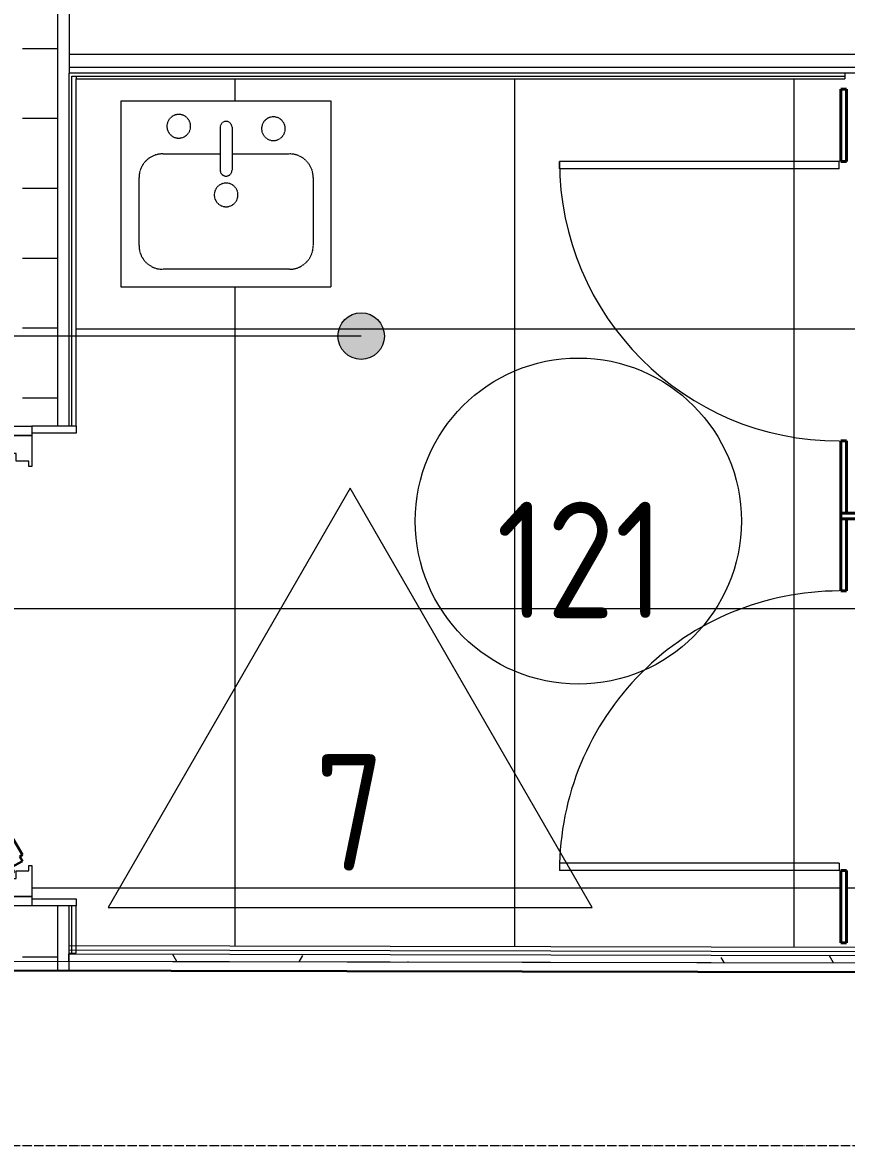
# Model space of a CAD drawing. Header units: millimetres. Extents: x -12447 to 83753, y -46415 to 46712.
# Drawn here: x 21009 to 22777, y 12945 to 15356 of the extents above; entities that cross this region are included whole.
import ezdxf

# ---------------------------------------------------------------- set-up
doc = ezdxf.new("R2010")
doc.units = ezdxf.units.MM
doc.linetypes.add('200_ШТРИХ_ш1п0_6_', pattern=[1.6, 1, -0.6])
doc.linetypes.add('ADSK_Линия сетки', pattern=[25, 20, -2.5, 0, -2.5])
for name, color, linetype, lineweight in [('Двери', 7, 'Continuous', 9), ('Двери открывание', 7, 'Continuous', 9), ('Марки', 7, 'Continuous', 20), ('Марки помещений', 7, 'Continuous', 20), ('Обобщенные модели', 7, 'Continuous', 18), ('Оси', 7, 'Continuous', 9), ('Отметки', 7, 'Continuous', 9), ('Перекрытие', 7, 'Continuous', 18), ('Перекрытие штриховка', 7, 'Continuous', 18), ('Сантехника', 7, 'Continuous', 18), ('Стены внутренние', 7, 'Continuous', 18), ('Стены несущие', 7, 'Continuous', 30), ('Стены отделка', 7, 'Continuous', 30), ('Стены штриховка', 7, 'Continuous', 9)]:
    doc.layers.add(name, color=color, linetype=linetype, lineweight=lineweight)
doc.styles.add('GOST Common_1', font='GOST_Common.ttf', dxfattribs={"width": 0.9, "height": 250})

# ---------------------------------------------------------------- blocks, each defined once
blk = doc.blocks.new('131_Сантехническая перегородка_Дверь - СД-1-3905251-План полов 1-го этажа')
at = {"layer": 'Двери'}
for p, q in [((739, 608), (755, 608)), ((739, 8), (739, 608)), ((755, 8), (755, 608)), ((739, 8), (755, 8))]:
    blk.add_line(p, q, dxfattribs=at)
at = {"layer": 'Двери открывание'}
blk.add_arc((755, 8), 600, 90, 180, dxfattribs=at)
at = {"layer": 'Обобщенные модели', "lineweight": 40}
for p, q in [((0, 4), (155, 4)), ((0, 4), (0, -8)), ((155, 4), (155, -8)), ((755, 4), (910, 4)), ((755, 4), (755, -8)), ((910, 4), (910, -8)), ((155, -8), (0, -8)), ((910, -8), (755, -8))]:
    blk.add_line(p, q, dxfattribs=at)
blk = doc.blocks.new('131_Сантехническая перегородка_Дверь - СД-2-3905252-План полов 1-го этажа')
at = {"layer": 'Двери'}
for p, q in [((171, 608), (155, 608)), ((155, 8), (155, 608)), ((171, 8), (171, 608)), ((171, 8), (155, 8))]:
    blk.add_line(p, q, dxfattribs=at)
at = {"layer": 'Двери открывание'}
blk.add_arc((155, 8), 600, 360, 90, dxfattribs=at)
at = {"layer": 'Обобщенные модели', "lineweight": 40}
for p, q in [((0, 4), (155, 4)), ((0, 4), (0, -8)), ((155, 4), (155, -8)), ((755, 4), (910, 4)), ((755, 4), (755, -8)), ((910, 4), (910, -8)), ((155, -8), (0, -8)), ((910, -8), (755, -8))]:
    blk.add_line(p, q, dxfattribs=at)
blk = doc.blocks.new('131_Сантехническая перегородка - СП-4-3858331-План полов 1-го этажа')
at = {"layer": 'Обобщенные модели', "lineweight": 40}
for p, q in [((0, 8), (1300, 8)), ((0, -4), (0, 8)), ((1300, -4), (1300, 8)), ((1300, -4), (0, -4))]:
    blk.add_line(p, q, dxfattribs=at)
blk = doc.blocks.new('АС_Дверь_Однопольная_Алюминиевая - 1030х2200 алюм ост с мат_плёнкой Д18п-V14-План полов 1-го этажа')
at = {"layer": 'Двери'}
for p, q in [((-390, -17.5), (-370, -17.5)), ((-390, -57.5), (-390, -17.5)), ((-370, -17.5), (-370, -57.5)), ((-370, -17.5), (-303, -17.5)), ((-370, -57.5), (-370, -17.5)), ((-314.5, -24), (-314.5, -51)), ((-303, -24), (-314.5, -24)), ((-303, -17.5), (-303, -24)), ((553, -17.5), (620, -17.5)), ((553, -24), (553, -17.5)), ((564.5, -24), (553, -24)), ((564.5, -51), (564.5, -24)), ((620, -17.5), (640, -17.5)), ((620, -57.5), (620, -17.5)), ((620, -17.5), (620, -57.5)), ((640, -17.5), (640, -57.5)), ((-370, -57.5), (-390, -57.5)), ((-331, -57.5), (-370, -57.5)), ((-331, -51), (-331, -57.5)), ((-314.5, -51), (-331, -51)), ((500.3, -65.4), (-171.7, -453.4)), ((-160.6, -436.6), (480.2, -66.6)), ((511.1, -84), (500.3, -65.4)), ((581, -51), (564.5, -51)), ((581, -57.5), (581, -51)), ((620, -57.5), (581, -57.5)), ((640, -57.5), (620, -57.5)), ((-161, -472), (511.1, -84)), ((500.2, -101.3), (-140.6, -471.3)), ((-171.7, -453.4), (-161, -472))]:
    blk.add_line(p, q, dxfattribs=at)
at = {"layer": 'Двери', "lineweight": 30}
for p, q in [((480.2, -66.6), (530.5, -37.6)), ((530.5, -37.6), (533.7, -43.2)), ((533.7, -43.2), (543.7, -37.5)), ((543.7, -37.5), (557.2, -60.9)), ((480.2, -66.6), (484.7, -74.4)), ((484.7, -74.4), (500.3, -65.4)), ((570.4, -60.8), (500.2, -101.3)), ((500.3, -65.4), (511.1, -84)), ((557.2, -60.9), (567.1, -55.1)), ((567.1, -55.1), (570.4, -60.8)), ((511.1, -84), (495.5, -93)), ((495.5, -93), (500.2, -101.3)), ((-210.9, -465.6), (-160.6, -436.6)), ((-156.1, -444.4), (-171.7, -453.4)), ((-171.7, -453.4), (-161, -472)), ((-160.6, -436.6), (-156.1, -444.4)), ((-217.6, -477), (-207.6, -471.2)), ((-204.1, -500.4), (-217.6, -477)), ((-207.6, -471.2), (-210.9, -465.6)), ((-140.6, -471.3), (-210.8, -511.8)), ((-161, -472), (-145.4, -463)), ((-145.4, -463), (-140.6, -471.3)), ((-214, -506.1), (-204.1, -500.4)), ((-210.8, -511.8), (-214, -506.1))]:
    blk.add_line(p, q, dxfattribs=at)
blk = doc.blocks.new('Sink - Kitchen _11_ - 450 x 400mm-659845-План полов 1-го этажа')
at = {"layer": 'Сантехника', "linetype": '200_ШТРИХ_ш1п0_6_'}
for p, q in [((-209.3, 197.7), (240.7, 197.7)), ((-209.3, -202.3), (-209.3, 197.7)), ((-209.3, -202.3), (-209.3, 197.7)), ((-209.3, 197.7), (240.7, 197.7)), ((240.7, 197.7), (240.7, -202.3)), ((240.7, 197.7), (240.7, -202.3)), ((-120.4, 159.6), (151.8, 159.6)), ((-171.2, -37.2), (-171.2, 108.8)), ((202.6, 108.8), (202.6, -37.2)), ((3, -145.2), (3, -53.1)), ((28.4, -145.2), (28.4, -53.1)), ((3, -88), (-120.4, -88)), ((151.8, -88), (28.4, -88)), ((240.7, -202.3), (-209.3, -202.3)), ((240.7, -202.3), (-209.3, -202.3))]:
    blk.add_line(p, q, dxfattribs=at)
for centre, radius, start, end in [((-120.4, 108.8), 50.8, 90, 180), ((151.8, 108.8), 50.8, 360, 90), ((15.7, 0), 25.4, 360, 180), ((15.7, 0), 25.4, 180, 0), ((-120.4, -37.2), 50.8, 180, 270), ((15.7, -53.1), 12.7, 360, 180), ((151.8, -37.2), 50.8, 270, 0), ((-85.9, -142.1), 25.4, 360, 180), ((-85.9, -142.1), 25.4, 180, 0), ((117.3, -147.3), 25.4, 360, 180), ((15.7, -145.2), 12.7, 180, 0), ((117.3, -147.3), 25.4, 180, 0)]:
    blk.add_arc(centre, radius, start, end, dxfattribs=at)
blk = doc.blocks.new('ADSK_Марка_Помещение_ОдноЗначение - Номер-159740-План полов 1-го этажа')
at = {"layer": 'Марки помещений'}
blk.add_circle((0, 0), 3.5, dxfattribs=at)
blk = doc.blocks.new('ADSK_Марка_ПерекрытиеПол - Экземпляр_Отделка пола-158379-План полов 1-го этажа')
at = {"layer": 'Марки', "color": 1, "true_color": 0xff0000}
for p, q in [((0, 9), (-5.196, 0)), ((5.196, 0), (0, 9)), ((-5.196, 0), (5.196, 0))]:
    blk.add_line(p, q, dxfattribs=at)

msp = doc.modelspace()

# ---------------------------------------------------------------- hatches: boundary and pattern name
at = {"layer": 'Отметки'}
h = msp.add_hatch(color=256, dxfattribs=at)
edge = h.paths.add_edge_path()
edge.add_arc((21735.69, 14682.622), 50, 0, 360)
at = {"layer": 'Перекрытие штриховка', "lineweight": 9, "true_color": 0x787878}
h = msp.add_hatch(dxfattribs=at)
h.set_pattern_fill('FP_46', color=8, style=0, pattern_type=2)
h.set_pattern_definition([(0, (9465, 14697.5), (0, 600), []), (90, (9465, 14697.5), (-600, 4e-14), [])])
h.paths.add_polyline_path([(24087.5, 13367.59), (24087.5, 15231.951), (22777.5, 15231.951), (22777.5, 15246.951), (22773.705, 15246.951), (22773.705, 15234.951), (21123.705, 15234.951), (21123.705, 14474.451), (21028.705, 14474.451), (21028.705, 14402.451), (21022.205, 14402.451), (21022.205, 14413.951), (20995.205, 14413.951), (20995.205, 14430.451), (20988.705, 14430.451), (20987.872, 14474.451), (20971.705, 14474.451), (20971.705, 13632.896), (21008.596, 13568.999), (21002.967, 13565.749), (21008.596, 13555.72), (20985.455, 13542.08), (20991.085, 13532.33), (20985.335, 13529.289), (20971.705, 13552.896), (20971.705, 13474.451), (20988.705, 13474.451), (20988.705, 13518.451), (20995.205, 13518.451), (20995.205, 13534.951), (21022.205, 13534.951), (21022.205, 13546.451), (21028.705, 13546.451), (21028.705, 13474.451), (21123.705, 13474.451), (21123.705, 13373.619), (23951.361, 13367.867)])
h.paths.add_polyline_path([(22765.5, 13380.451), (22765.5, 13535.451), (22777.5, 13535.451), (22777.5, 13380.451)])
h.paths.add_polyline_path([(24026, 13677.259), (23562.923, 13677.259), (23516.336, 13683.392), (23472.923, 13701.374), (23435.644, 13729.98), (23407.039, 13767.259), (23388.66, 13813.686), (23382.923, 13857.259), (23389.056, 13903.847), (23407.039, 13947.259), (23435.644, 13984.538), (23472.923, 14013.144), (23516.336, 14031.126), (23568.996, 14037.259), (24076, 14037.259), (24076, 13677.259)])
h.paths.add_polyline_path([(22765.509, 14135.451), (22765.5, 14135.451), (22765.509, 14457.451), (22777.509, 14457.451), (22777.509, 14302.451), (24065.509, 14302.451), (24065.509, 14290.451), (22777.5, 14290.451), (22777.5, 14135.451)])
h.paths.add_polyline_path([(24026, 14632.259), (23562.923, 14632.259), (23516.336, 14638.392), (23472.923, 14656.374), (23435.644, 14684.98), (23407.039, 14722.259), (23388.66, 14768.686), (23382.923, 14812.259), (23386.126, 14836.588), (23389.396, 14835.233), (23394.572, 14834.552), (23403.706, 14836.873), (23406.973, 14839.074), (23408.714, 14840.41), (23413.5, 14848.433), (23413.89, 14849.376), (23414.007, 14858.847), (23412.484, 14863.125), (23410.835, 14865.93), (23405.203, 14871.389), (23404.572, 14871.872), (23396.142, 14875.953), (23407.039, 14902.259), (23435.644, 14939.538), (23472.923, 14968.144), (23516.336, 14986.126), (23568.996, 14992.259), (24076, 14992.259), (24076, 14632.259)])
h.paths.add_polyline_path([(21220.776, 14788.052), (21220.776, 15188.052), (21670.776, 15188.052), (21670.776, 14788.052)])
h.paths.add_polyline_path([(22765.509, 15057.451), (22765.509, 15212.451), (22777.509, 15212.451), (22777.5, 15057.451), (22773.705, 15057.451)])
at = {"layer": 'Стены внутренние', "lineweight": 9}
h = msp.add_hatch(dxfattribs=at)
h.set_pattern_fill('FP_4', color=256, style=0, pattern_type=2)
h.set_pattern_definition([(0, (0, 0), (0, 150), []), (90, (0, 0), (-150, 9e-15), [])])
h.paths.add_polyline_path([(21083.705, 13340.701), (21083.705, 13459.451), (21008.705, 13459.451), (21008.705, 13340.853), (21072.214, 13340.724)])
h.paths.add_polyline_path([(21028.705, 14489.451), (21083.705, 14489.451), (21083.705, 16304.451), (21008.705, 16304.451), (21008.705, 14489.451)])
h.paths.add_polyline_path([(21008.705, 17334.451), (21083.705, 17334.451), (21083.705, 17354.451), (21008.705, 17354.451), (21008.705, 17339.451)])
h = msp.add_hatch(dxfattribs=at)
h.set_pattern_fill('FP_6', color=256, style=0, pattern_type=2)
h.set_pattern_definition([(0, (0, 0), (406.4, 101.6), [33.528, -271.272, 33.528, -271.272, -1625.6]), (0, (0, 0), (406.4, 101.6), [-609.6, 33.528, -576.072, 33.528, -271.272, -711.2]), (0, (0, 0), (406.4, 101.6), [-1524, 33.528, -169.672, 33.528, -474.472]), (120, (152.4, 50.8), (-291.18818, 301.15272), [33.528, -271.272, 33.528, -271.272, -1625.6]), (120, (152.4, 50.8), (-291.18818, 301.15272), [-609.6, 33.528, -576.072, 33.528, -271.272, -711.2]), (120, (152.4, 50.8), (-291.18818, 301.15272), [-1524, 33.528, -169.672, 33.528, -474.472]), (240, (203.2, 254), (-115.21182, -402.75272), [33.528, -271.272, 33.528, -271.272, -1625.6]), (240, (203.2, 254), (-115.21182, -402.75272), [-609.6, 33.528, -576.072, 33.528, -271.272, -711.2]), (240, (203.2, 254), (-115.21182, -402.75272), [-1524, 33.528, -169.672, 33.528, -474.472])])
h.paths.add_polyline_path([(24102.632, 13334.559), (24102.663, 13349.559), (21108.594, 13355.65), (21108.563, 13340.65), (24087.5, 13334.59)])

# ---------------------------------------------------------------- linework, layer by layer
at = {"layer": 'Оси', "linetype": 'ADSK_Линия сетки'}
msp.add_line((-11646.57, 12945), (56004.853, 12945), dxfattribs=at)
at = {"layer": 'Отметки', "lineweight": 20}
msp.add_line((21735.69, 14682.622), (20166.542, 14682.622), dxfattribs=at)
at = {"layer": 'Отметки'}
msp.add_circle((21735.69, 14682.622), 50, dxfattribs=at)
at = {"layer": 'Перекрытие'}
for p, q in [((21123.705, 14474.451), (21028.705, 14474.451)), ((21123.705, 14489.451), (21123.705, 14474.451)), ((21028.705, 13474.451), (21123.705, 13474.451)), ((21123.705, 13474.451), (21123.705, 13459.451))]:
    msp.add_line(p, q, dxfattribs=at)
at = {"layer": 'Стены несущие'}
msp.add_line((32595, 13297.284), (16010.951, 13331.02), dxfattribs=at)
at = {"layer": 'Стены отделка', "lineweight": 9}
for p, q in [((21108.705, 15405.951), (21108.705, 15246.951)), ((24142.5, 15286.951), (21108.705, 15286.951)), ((24142.5, 15246.951), (21108.705, 15246.951)), ((22773.705, 15246.951), (22773.705, 15234.951)), ((21123.705, 14489.451), (21123.705, 15234.951)), ((21123.705, 15234.951), (22773.705, 15234.951)), ((21123.705, 14489.451), (21028.705, 14489.451)), ((21123.705, 13459.451), (21028.705, 13459.451)), ((21123.705, 13357.829), (21123.705, 13459.451)), ((21108.563, 13340.65), (21108.63, 13373.65)), ((24102.699, 13367.559), (21108.63, 13373.65)), ((21108.705, 13319.242), (21108.705, 13357.829)), ((21108.705, 13357.829), (21123.705, 13357.829)), ((20501.502, 13341.885), (24321.494, 13334.114)), ((21108.563, 13340.65), (24102.632, 13334.559)), ((24321.453, 13314.114), (20501.461, 13321.885)), ((21108.705, 13319.242), (20983.705, 13319.242))]:
    msp.add_line(p, q, dxfattribs=at)
at = {"layer": 'Стены штриховка'}
for p, q in [((21083.705, 16304.451), (21083.705, 14489.451)), ((21108.705, 15259.951), (24142.5, 15259.951)), ((21108.705, 14489.451), (21108.705, 15246.951)), ((21114.705, 14489.451), (21114.705, 15240.951)), ((21114.705, 15240.951), (22773.705, 15240.951)), ((21123.705, 15240.951), (21123.705, 15234.951)), ((21083.705, 13459.451), (21083.705, 13319.242)), ((21108.705, 13357.829), (21108.705, 13459.451)), ((21114.705, 13357.829), (21114.705, 13459.451)), ((24102.681, 13358.559), (21108.612, 13364.65)), ((24102.663, 13349.559), (21108.594, 13355.65))]:
    msp.add_line(p, q, dxfattribs=at)

# ---------------------------------------------------------------- block references
at = {"layer": 'Двери', "rotation": 270}
msp.add_blockref('АС_Дверь_Однопольная_Алюминиевая - 1030х2200 алюм ост с мат_плёнкой Д18п-V14-План полов 1-го этажа', (21046.205, 14099.451), dxfattribs=at)
at = {"layer": 'Марки', "color": 1, "true_color": 0xff0000, "xscale": 99.99999999999993, "yscale": 99.99999999999993, "zscale": 99.99999999999993}
msp.add_blockref('ADSK_Марка_ПерекрытиеПол - Экземпляр_Отделка пола-158379-План полов 1-го этажа', (21712.075, 13455.836), dxfattribs=at)
at = {"layer": 'Марки помещений', "xscale": 99.99999999999993, "yscale": 99.99999999999993, "zscale": 99.99999999999993}
msp.add_blockref('ADSK_Марка_Помещение_ОдноЗначение - Номер-159740-План полов 1-го этажа', (22201.711, 14285.581), dxfattribs=at)
at = {"layer": 'Обобщенные модели', "lineweight": 40, "rotation": 89.99999999997657}
for name, p in [('131_Сантехническая перегородка_Дверь - СД-1-3905251-План полов 1-го этажа', (22769.509, 14302.451)), ('131_Сантехническая перегородка_Дверь - СД-2-3905252-План полов 1-го этажа', (22769.5, 13380.451))]:
    msp.add_blockref(name, p, dxfattribs=at)
at = {"layer": 'Обобщенные модели', "lineweight": 40}
msp.add_blockref('131_Сантехническая перегородка - СП-4-3858331-План полов 1-го этажа', (22765.509, 14294.451), dxfattribs=at)
at = {"layer": 'Сантехника', "linetype": '200_ШТРИХ_ш1п0_6_', "rotation": 180}
msp.add_blockref('Sink - Kitchen _11_ - 450 x 400mm-659845-План полов 1-го этажа', (21461.465, 14985.707), dxfattribs=at)

# ---------------------------------------------------------------- texts
at = {"layer": 'Марки', "color": 1, "lineweight": 9, "true_color": 0xff0000, "insert": (21711.493, 13660.262), "char_height": 250, "width": 166.5, "attachment_point": 5, "line_spacing_factor": 1.022766, "style": 'GOST Common_1'}
msp.add_mtext('\\pxqc,t1.44,2.88,4.32,5.76,7.2,8.64,10.08,11.52,12.96,14.4,15.84,17.28,18.72,20.16,21.6,23.04,24.48,25.92,27.36,28.8,30.24,31.68,33.12,34.56,36,37.44,38.88,40.32,41.76,43.2,44.64,46.08;{7}', dxfattribs=at)
at = {"layer": 'Марки помещений', "lineweight": 9, "insert": (22206.654, 14201.999), "char_height": 250, "width": 393.3, "attachment_point": 5, "line_spacing_factor": 1.022766, "style": 'GOST Common_1'}
msp.add_mtext('\\pxqc,t1.8,3.6,5.4,7.2,9,10.8,12.6,14.4,16.2,18,19.8,21.6,23.4,25.2,27,28.8,30.6,32.4,34.2,36,37.8,39.6,41.4,43.2,45,46.8,48.6,50.4,52.2,54,55.8,57.6;{121}', dxfattribs=at)

doc.saveas('drawing.dxf')
